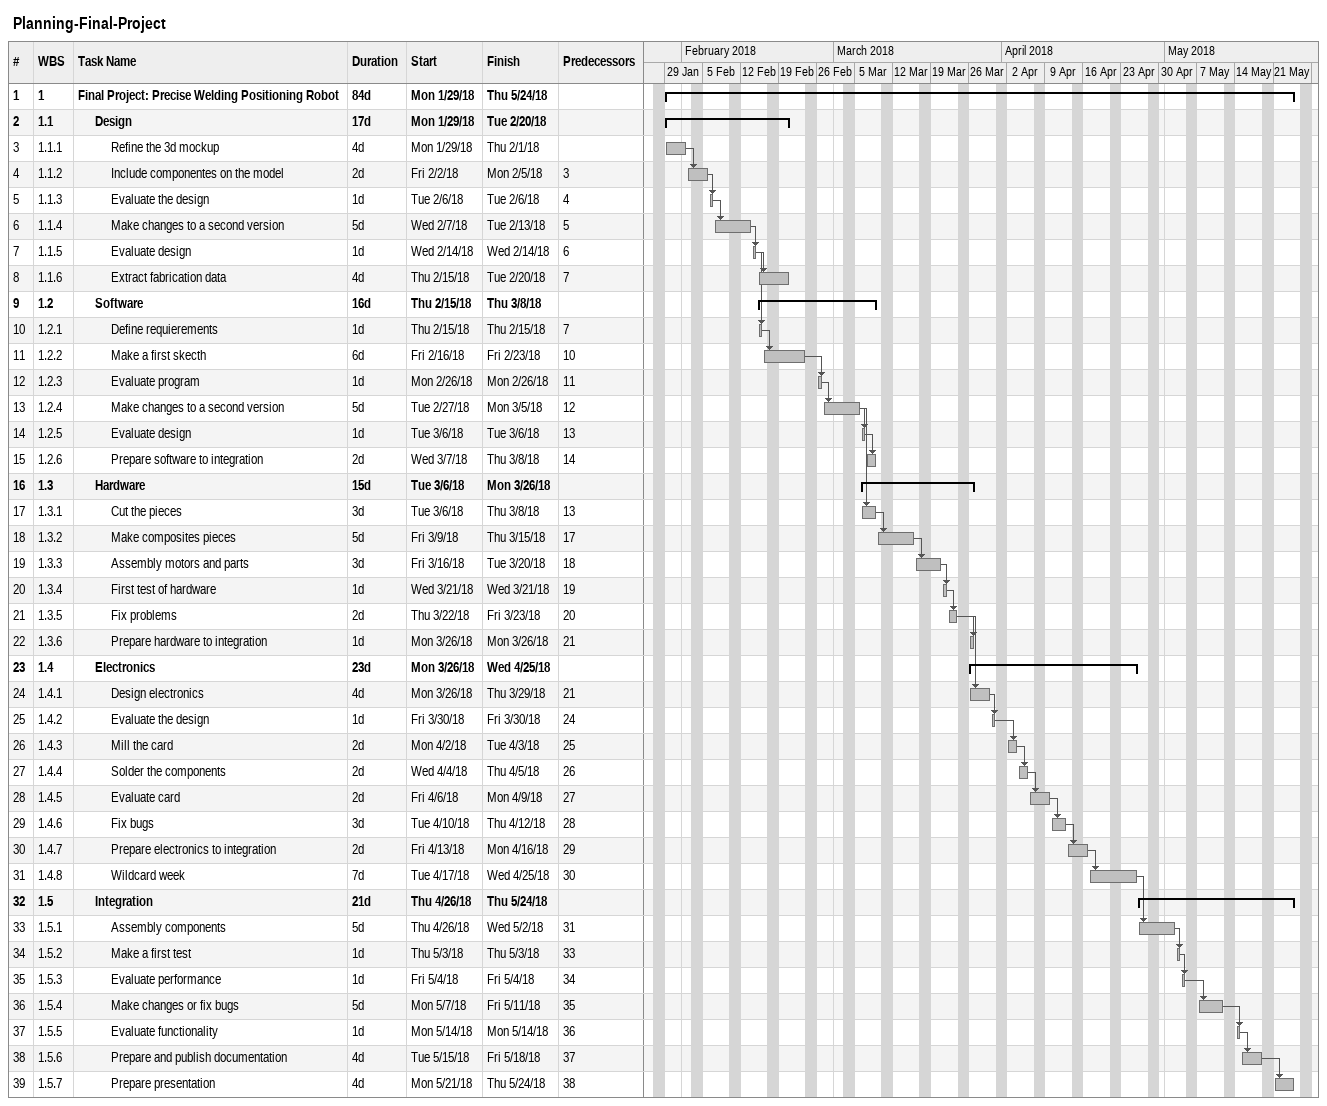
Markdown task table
Planning-Final-Project

| ID | WBS | Task | Duration | Start | Finish | Predecessors |
|---|---|---|---|---|---|---|
| 1 | 1 | **Final Project: Precise Welding Positioning Robot** | 84d | 2018-01-29 | 2018-05-24 |  |
| 2 | 1.1 | **Design** | 17d | 2018-01-29 | 2018-02-20 |  |
| 3 | 1.1.1 | Refine the 3d mockup | 4d | 2018-01-29 | 2018-02-01 |  |
| 4 | 1.1.2 | Include componentes on the model | 2d | 2018-02-02 | 2018-02-05 | 3 |
| 5 | 1.1.3 | Evaluate the design | 1d | 2018-02-06 | 2018-02-06 | 4 |
| 6 | 1.1.4 | Make changes to a second version | 5d | 2018-02-07 | 2018-02-13 | 5 |
| 7 | 1.1.5 | Evaluate design | 1d | 2018-02-14 | 2018-02-14 | 6 |
| 8 | 1.1.6 | Extract fabrication data | 4d | 2018-02-15 | 2018-02-20 | 7 |
| 9 | 1.2 | **Software** | 16d | 2018-02-15 | 2018-03-08 |  |
| 10 | 1.2.1 | Define requierements | 1d | 2018-02-15 | 2018-02-15 | 7 |
| 11 | 1.2.2 | Make a first skecth | 6d | 2018-02-16 | 2018-02-23 | 10 |
| 12 | 1.2.3 | Evaluate program | 1d | 2018-02-26 | 2018-02-26 | 11 |
| 13 | 1.2.4 | Make changes to a second version | 5d | 2018-02-27 | 2018-03-05 | 12 |
| 14 | 1.2.5 | Evaluate design | 1d | 2018-03-06 | 2018-03-06 | 13 |
| 15 | 1.2.6 | Prepare software to integration | 2d | 2018-03-07 | 2018-03-08 | 14 |
| 16 | 1.3 | **Hardware** | 15d | 2018-03-06 | 2018-03-26 |  |
| 17 | 1.3.1 | Cut the pieces | 3d | 2018-03-06 | 2018-03-08 | 13 |
| 18 | 1.3.2 | Make composites pieces | 5d | 2018-03-09 | 2018-03-15 | 17 |
| 19 | 1.3.3 | Assembly motors and parts | 3d | 2018-03-16 | 2018-03-20 | 18 |
| 20 | 1.3.4 | First test of hardware | 1d | 2018-03-21 | 2018-03-21 | 19 |
| 21 | 1.3.5 | Fix problems | 2d | 2018-03-22 | 2018-03-23 | 20 |
| 22 | 1.3.6 | Prepare hardware to integration | 1d | 2018-03-26 | 2018-03-26 | 21 |
| 23 | 1.4 | **Electronics** | 23d | 2018-03-26 | 2018-04-25 |  |
| 24 | 1.4.1 | Design electronics | 4d | 2018-03-26 | 2018-03-29 | 21 |
| 25 | 1.4.2 | Evaluate the design | 1d | 2018-03-30 | 2018-03-30 | 24 |
| 26 | 1.4.3 | Mill the card | 2d | 2018-04-02 | 2018-04-03 | 25 |
| 27 | 1.4.4 | Solder the components | 2d | 2018-04-04 | 2018-04-05 | 26 |
| 28 | 1.4.5 | Evaluate card | 2d | 2018-04-06 | 2018-04-09 | 27 |
| 29 | 1.4.6 | Fix bugs | 3d | 2018-04-10 | 2018-04-12 | 28 |
| 30 | 1.4.7 | Prepare electronics to integration | 2d | 2018-04-13 | 2018-04-16 | 29 |
| 31 | 1.4.8 | Wildcard week | 7d | 2018-04-17 | 2018-04-25 | 30 |
| 32 | 1.5 | **Integration** | 21d | 2018-04-26 | 2018-05-24 |  |
| 33 | 1.5.1 | Assembly components | 5d | 2018-04-26 | 2018-05-02 | 31 |
| 34 | 1.5.2 | Make a first test | 1d | 2018-05-03 | 2018-05-03 | 33 |
| 35 | 1.5.3 | Evaluate performance | 1d | 2018-05-04 | 2018-05-04 | 34 |
| 36 | 1.5.4 | Make changes or fix bugs | 5d | 2018-05-07 | 2018-05-11 | 35 |
| 37 | 1.5.5 | Evaluate functionality | 1d | 2018-05-14 | 2018-05-14 | 36 |
| 38 | 1.5.6 | Prepare and publish documentation | 4d | 2018-05-15 | 2018-05-18 | 37 |
| 39 | 1.5.7 | Prepare presentation | 4d | 2018-05-21 | 2018-05-24 | 38 |
